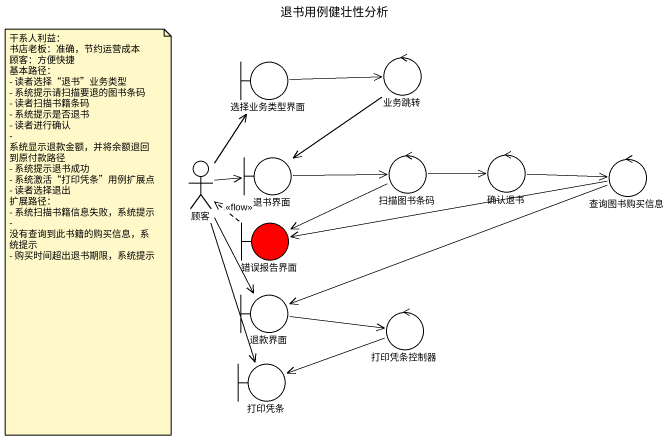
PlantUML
@startuml
title 退书用例健壮性分析
boundary 选择业务类型界面
control 业务跳转
actor 顾客
boundary 退书界面
control 扫描图书条码
control 确认退书
control 查询图书购买信息
boundary 错误报告界面 #FF0000
boundary 退款界面
control 打印凭条控制器
boundary 打印凭条
选择业务类型界面 -right-> 业务跳转
业务跳转 --> 退书界面
顾客 -up-> 选择业务类型界面
顾客 -right-> 退书界面
顾客 --> 退款界面
顾客 --> 打印凭条
退书界面 -right-> 扫描图书条码
扫描图书条码 -right-> 确认退书
扫描图书条码 -left-> 错误报告界面
确认退书 -right-> 查询图书购买信息
查询图书购买信息 -left-> 错误报告界面
查询图书购买信息 -left-> 退款界面
错误报告界面 .up.> 顾客 : <<flow>>
退款界面 -right-> 打印凭条控制器
打印凭条控制器 -left-> 打印凭条
note as N1
  干系人利益：
  书店老板：准确，节约运营成本
  顾客：方便快捷
  基本路径：
  - 读者选择“退书”业务类型
  - 系统提示请扫描要退的图书条码
  - 读者扫描书籍条码
  - 系统提示是否退书
  - 读者进行确认
  - 系统显示退款金额，并将余额退回到原付款路径
  - 系统提示退书成功
  - 系统激活“打印凭条”用例扩展点
  - 读者选择退出
  扩展路径：
  - 系统扫描书籍信息失败，系统提示
  - 没有查询到此书籍的购买信息，系统提示
  - 购买时间超出退书期限，系统提示
end note
@enduml
